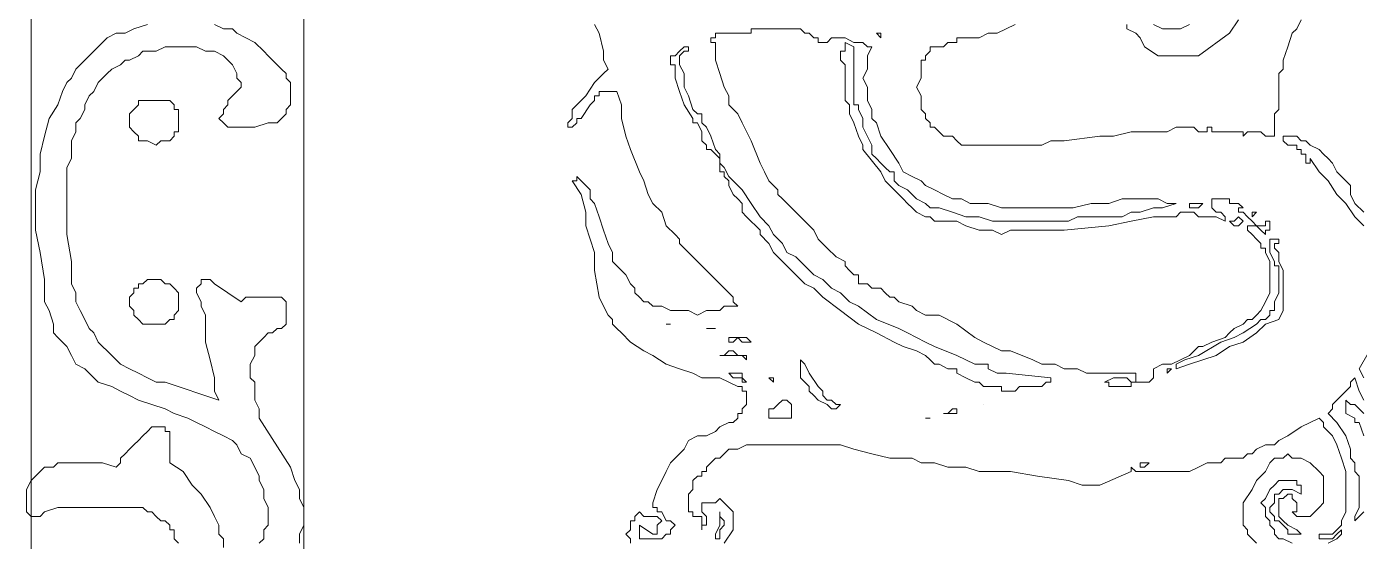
# Model space of a CAD drawing. Extents: x -66030 to 95157, y -13132 to 45879.
# Drawn here: x -20944 to -19780, y 13747 to 14196 of the extents above; entities that cross this region are included whole.
import ezdxf

# ---------------------------------------------------------------- set-up
doc = ezdxf.new("R2010")
doc.units = 0
doc.header["$LTSCALE"] = 100
doc.header["$MEASUREMENT"] = 0
doc.layers.get('0').update_dxf_attribs({"linetype": 'CONTINUOUS'})

msp = doc.modelspace()

# ---------------------------------------------------------------- linework, layer by layer
at = {"lineweight": 0}
for points in [[(-20940.3, 16299.6), (-19202.2, 16299.6), (-19202.2, 13143.6), (-20940.3, 13143.6), (-20940.3, 16299.6)], [(-20702.1, 15948), (-19440.5, 15948), (-19440.5, 13381.8), (-20702.1, 13381.8), (-20702.1, 15948)], [(-20252.9, 14182.5), (-20249, 14182.5), (-20249, 14182.5), (-20245.1, 14182.5), (-20241.2, 14186.5), (-20237.3, 14186.5), (-20237.3, 14186.5), (-20229.5, 14186.5), (-20221.7, 14182.5), (-20217.7, 14182.5), (-20213.8, 14182.5), (-20209.9, 14178.6), (-20206, 14178.6), (-20209.9, 14170.8), (-20209.9, 14163), (-20209.9, 14159.1), (-20213.8, 14151.3), (-20209.9, 14143.5), (-20209.9, 14139.6), (-20209.9, 14131.8), (-20206, 14124), (-20206, 14116.1), (-20202.1, 14112.2), (-20198.2, 14100.5), (-20190.4, 14088.8), (-20182.6, 14077.1), (-20178.7, 14069.3), (-20170.9, 14065.4), (-20163.1, 14061.5), (-20159.2, 14057.6), (-20151.3, 14053.6), (-20143.5, 14049.7), (-20135.7, 14045.8), (-20127.9, 14045.8), (-20120.1, 14041.9), (-20112.3, 14041.9), (-20104.5, 14041.9), (-20092.8, 14038), (-20077.1, 14038), (-20061.5, 14038), (-20053.7, 14038), (-20045.9, 14038), (-20030.3, 14038), (-20014.6, 14041.9), (-19999, 14041.9), (-19987.3, 14045.8), (-19971.7, 14045.8), (-19963.9, 14045.8), (-19956, 14045.8), (-19948.2, 14041.9), (-19940.4, 14041.9), (-19952.1, 14038), (-19960, 14038), (-19971.7, 14034.1), (-19979.5, 14034.1), (-19987.3, 14030.2), (-19995.1, 14030.2), (-20010.7, 14030.2), (-20018.5, 14030.2), (-20026.4, 14030.2), (-20034.2, 14026.3), (-20042, 14026.3), (-20049.8, 14026.3), (-20057.6, 14026.3), (-20065.4, 14026.3), (-20069.3, 14026.3), (-20084.9, 14026.3), (-20100.6, 14026.3), (-20112.3, 14030.2), (-20124, 14030.2), (-20135.7, 14034.1), (-20147.4, 14038), (-20155.2, 14038), (-20159.2, 14041.9), (-20167, 14045.8), (-20170.9, 14049.7), (-20174.8, 14053.6), (-20182.6, 14057.6), (-20186.5, 14061.5), (-20186.5, 14069.3), (-20190.4, 14069.3), (-20194.3, 14073.2), (-20198.2, 14077.1), (-20202.1, 14081), (-20202.1, 14081), (-20206, 14084.9), (-20206, 14092.7), (-20213.8, 14108.3), (-20213.8, 14116.1), (-20217.7, 14124), (-20217.7, 14124), (-20217.7, 14127.9), (-20221.7, 14127.9), (-20221.7, 14131.8), (-20221.7, 14135.7), (-20221.7, 14166.9), (-20221.7, 14166.9), (-20221.7, 14166.9), (-20221.7, 14170.8), (-20221.7, 14174.7), (-20221.7, 14178.6), (-20229.5, 14182.5), (-20229.5, 14182.5), (-20229.5, 14178.6), (-20229.5, 14174.7), (-20233.4, 14174.7), (-20233.4, 14166.9), (-20229.5, 14163), (-20229.5, 14151.3), (-20229.5, 14143.5), (-20229.5, 14139.6), (-20229.5, 14131.8), (-20225.6, 14127.9), (-20225.6, 14120), (-20221.7, 14112.2), (-20217.7, 14100.5), (-20213.8, 14092.7), (-20213.8, 14088.8), (-20198.2, 14069.3), (-20194.3, 14061.5), (-20186.5, 14053.6), (-20182.6, 14049.7), (-20178.7, 14045.8), (-20174.8, 14041.9), (-20170.9, 14038), (-20167, 14034.1), (-20159.2, 14030.2), (-20155.2, 14030.2), (-20151.3, 14026.3), (-20143.5, 14026.3), (-20139.6, 14026.3), (-20131.8, 14026.3), (-20124, 14022.4), (-20112.3, 14018.5), (-20108.4, 14018.5), (-20100.6, 14018.5), (-20092.8, 14014.6), (-20084.9, 14018.5), (-20069.3, 14018.5), (-20061.5, 14018.5), (-20053.7, 14018.5), (-20045.9, 14018.5), (-20038.1, 14018.5), (-19999, 14022.4), (-19979.5, 14026.3), (-19960, 14030.2), (-19956, 14030.2), (-19952.1, 14030.2), (-19944.3, 14030.2), (-19940.4, 14030.2), (-19936.5, 14034.1), (-19932.6, 14034.1), (-19928.7, 14034.1), (-19924.8, 14034.1), (-19920.9, 14030.2), (-19917, 14030.2), (-19913.1, 14030.2), (-19905.3, 14030.2), (-19897.5, 14026.3), (-19897.5, 14030.2), (-19897.5, 14030.2), (-19901.4, 14034.1), (-19901.4, 14034.1), (-19901.4, 14034.1), (-19905.3, 14034.1), (-19909.2, 14038), (-19909.2, 14038), (-19909.2, 14038), (-19909.2, 14038), (-19909.2, 14041.9), (-19909.2, 14041.9), (-19909.2, 14045.8), (-19901.4, 14045.8), (-19897.5, 14045.8), (-19893.6, 14045.8), (-19893.6, 14041.9), (-19889.6, 14041.9), (-19885.7, 14041.9), (-19881.8, 14038), (-19885.7, 14038), (-19885.7, 14038), (-19885.7, 14034.1), (-19885.7, 14034.1), (-19881.8, 14034.1), (-19877.9, 14030.2), (-19874, 14026.3), (-19870.1, 14022.4), (-19866.2, 14022.4), (-19866.2, 14022.4), (-19862.3, 14022.4), (-19862.3, 14022.4), (-19862.3, 14022.4), (-19862.3, 14026.3), (-19862.3, 14026.3), (-19862.3, 14026.3), (-19862.3, 14026.3), (-19858.4, 14026.3), (-19858.4, 14026.3), (-19858.4, 14022.4), (-19858.4, 14018.5), (-19862.3, 14018.5), (-19862.3, 14014.6), (-19862.3, 14014.6), (-19862.3, 14014.6), (-19866.2, 14018.5), (-19870.1, 14022.4), (-19870.1, 14022.4), (-19874, 14022.4), (-19874, 14022.4), (-19877.9, 14022.4), (-19877.9, 14022.4), (-19877.9, 14018.5), (-19877.9, 14018.5), (-19874, 14014.6), (-19874, 14014.6), (-19870.1, 14010.7), (-19866.2, 14006.8), (-19866.2, 14002.9), (-19862.3, 14002.9), (-19862.3, 13999), (-19858.4, 13991.2), (-19858.4, 13983.3), (-19858.4, 13975.5), (-19858.4, 13971.6), (-19858.4, 13963.8), (-19862.3, 13956), (-19866.2, 13948.2), (-19870.1, 13944.3), (-19874, 13940.4), (-19877.9, 13940.4), (-19881.8, 13936.5), (-19889.6, 13932.6), (-19893.6, 13928.7), (-19897.5, 13924.8), (-19909.2, 13920.8), (-19917, 13916.9), (-19920.9, 13916.9), (-19928.7, 13909.1), (-19944.3, 13901.3), (-19952.1, 13901.3), (-19960, 13897.4), (-19960, 13889.6), (-19960, 13889.6), (-19960, 13889.6), (-19963.9, 13885.7), (-19967.8, 13885.7), (-19971.7, 13885.7), (-19975.6, 13885.7), (-19979.5, 13885.7), (-19979.5, 13881.8), (-19983.4, 13881.8), (-19983.4, 13881.8), (-19987.3, 13881.8), (-19987.3, 13881.8), (-19995.1, 13881.8), (-19995.1, 13881.8), (-19999, 13881.8), (-19999, 13885.7), (-20002.9, 13885.7), (-19995.1, 13889.6), (-19987.3, 13889.6), (-19987.3, 13889.6), (-19983.4, 13889.6), (-19979.5, 13885.7), (-19979.5, 13885.7), (-19979.5, 13885.7), (-19975.6, 13885.7), (-19975.6, 13885.7), (-19975.6, 13889.6), (-19975.6, 13889.6), (-19975.6, 13893.5), (-19979.5, 13893.5), (-19983.4, 13893.5), (-19987.3, 13893.5), (-19991.2, 13893.5), (-19999, 13893.5), (-20002.9, 13893.5), (-20006.8, 13893.5), (-20018.5, 13893.5), (-20026.4, 13897.4), (-20038.1, 13897.4), (-20045.9, 13901.3), (-20057.6, 13901.3), (-20065.4, 13905.2), (-20084.9, 13913), (-20092.8, 13913), (-20100.6, 13916.9), (-20108.4, 13920.8), (-20116.2, 13924.8), (-20131.8, 13936.5), (-20147.4, 13944.3), (-20151.3, 13944.3), (-20155.2, 13944.3), (-20159.2, 13944.3), (-20167, 13948.2), (-20170.9, 13952.1), (-20182.6, 13956), (-20186.5, 13959.9), (-20190.4, 13959.9), (-20194.3, 13963.8), (-20194.3, 13963.8), (-20198.2, 13967.7), (-20198.2, 13967.7), (-20202.1, 13967.7), (-20206, 13967.7), (-20209.9, 13971.6), (-20213.8, 13971.6), (-20217.7, 13971.6), (-20217.7, 13975.5), (-20217.7, 13975.5), (-20217.7, 13979.4), (-20221.7, 13979.4), (-20221.7, 13979.4), (-20225.6, 13983.3), (-20225.6, 13983.3), (-20229.5, 13987.2), (-20229.5, 13987.2), (-20229.5, 13991.2), (-20237.3, 13995.1), (-20245.1, 14002.9), (-20252.9, 14010.7), (-20256.8, 14018.5), (-20268.5, 14030.2), (-20276.3, 14038), (-20284.1, 14045.8), (-20284.1, 14045.8), (-20288.1, 14049.7), (-20288.1, 14053.6), (-20288.1, 14053.6), (-20292, 14057.6), (-20292, 14057.6), (-20295.9, 14061.5), (-20299.8, 14069.3), (-20303.7, 14077.1), (-20311.5, 14096.6), (-20319.3, 14112.2), (-20323.2, 14120), (-20331, 14127.9), (-20331, 14135.7), (-20334.9, 14143.5), (-20338.8, 14155.2), (-20342.7, 14166.9), (-20342.7, 14174.7), (-20342.7, 14178.6), (-20342.7, 14182.5), (-20346.6, 14182.5), (-20346.6, 14182.5), (-20346.6, 14186.5), (-20346.6, 14186.5), (-20342.7, 14186.5), (-20342.7, 14190.4), (-20334.9, 14190.4), (-20331, 14190.4), (-20327.1, 14190.4), (-20319.3, 14190.4), (-20315.4, 14190.4), (-20311.5, 14190.4), (-20311.5, 14194.3), (-20307.6, 14194.3), (-20303.7, 14194.3), (-20299.8, 14194.3), (-20292, 14194.3), (-20284.1, 14194.3), (-20276.3, 14194.3), (-20268.5, 14194.3), (-20264.6, 14190.4), (-20260.7, 14190.4), (-20256.8, 14186.5), (-20252.9, 14186.5), (-20252.9, 14182.5)], [(-20198.2, 14190.4), (-20198.2, 14186.5), (-20202.1, 14190.4), (-20198.2, 14190.4), (-20198.2, 14190.4), (-20198.2, 14190.4)], [(-20374, 14166.9), (-20374, 14163), (-20370.1, 14155.2), (-20370.1, 14151.3), (-20370.1, 14143.5), (-20366.2, 14135.7), (-20362.3, 14124), (-20358.4, 14120), (-20354.5, 14120), (-20354.5, 14112.2), (-20350.5, 14108.3), (-20346.6, 14100.5), (-20342.7, 14088.8), (-20338.8, 14084.9), (-20338.8, 14077.1), (-20334.9, 14073.2), (-20331, 14065.4), (-20327.1, 14061.5), (-20319.3, 14053.6), (-20311.5, 14041.9), (-20303.7, 14030.2), (-20295.9, 14022.4), (-20292, 14014.6), (-20284.1, 14006.8), (-20280.2, 13999), (-20272.4, 13995.1), (-20264.6, 13987.2), (-20256.8, 13979.4), (-20249, 13975.5), (-20241.2, 13967.7), (-20233.4, 13963.8), (-20225.6, 13956), (-20217.7, 13952.1), (-20202.1, 13940.4), (-20182.6, 13932.6), (-20174.8, 13928.7), (-20167, 13924.8), (-20159.2, 13920.8), (-20151.3, 13916.9), (-20131.8, 13909.1), (-20124, 13905.2), (-20116.2, 13901.3), (-20112.3, 13901.3), (-20108.4, 13901.3), (-20104.5, 13901.3), (-20104.5, 13897.4), (-20096.7, 13893.5), (-20092.8, 13893.5), (-20088.8, 13893.5), (-20049.8, 13889.6), (-20049.8, 13885.7), (-20053.7, 13885.7), (-20057.6, 13881.8), (-20061.5, 13881.8), (-20065.4, 13881.8), (-20073.2, 13881.8), (-20077.1, 13881.8), (-20081, 13877.9), (-20084.9, 13877.9), (-20088.8, 13877.9), (-20088.8, 13877.9), (-20088.8, 13877.9), (-20088.8, 13877.9), (-20088.8, 13877.9), (-20092.8, 13877.9), (-20092.8, 13881.8), (-20096.7, 13881.8), (-20100.6, 13881.8), (-20108.4, 13881.8), (-20112.3, 13885.7), (-20116.2, 13885.7), (-20124, 13889.6), (-20131.8, 13893.5), (-20131.8, 13897.4), (-20135.7, 13897.4), (-20139.6, 13897.4), (-20147.4, 13901.3), (-20151.3, 13901.3), (-20155.2, 13905.2), (-20159.2, 13909.1), (-20167, 13913), (-20178.7, 13916.9), (-20186.5, 13920.8), (-20202.1, 13928.7), (-20217.7, 13936.5), (-20233.4, 13948.2), (-20249, 13959.9), (-20256.8, 13967.7), (-20264.6, 13971.6), (-20272.4, 13979.4), (-20280.2, 13987.2), (-20284.1, 13991.2), (-20292, 13999), (-20295.9, 14006.8), (-20303.7, 14014.6), (-20303.7, 14018.5), (-20315.4, 14030.2), (-20319.3, 14034.1), (-20319.3, 14041.9), (-20323.2, 14045.8), (-20327.1, 14049.7), (-20331, 14057.6), (-20331, 14061.5), (-20334.9, 14065.4), (-20334.9, 14065.4), (-20334.9, 14069.3), (-20338.8, 14069.3), (-20338.8, 14073.2), (-20338.8, 14077.1), (-20338.8, 14081), (-20342.7, 14084.9), (-20342.7, 14084.9), (-20342.7, 14084.9), (-20346.6, 14088.8), (-20350.5, 14088.8), (-20350.5, 14088.8), (-20350.5, 14092.7), (-20354.5, 14096.6), (-20354.5, 14100.5), (-20354.5, 14104.4), (-20358.4, 14112.2), (-20362.3, 14112.2), (-20362.3, 14116.1), (-20370.1, 14127.9), (-20374, 14139.6), (-20377.9, 14151.3), (-20377.9, 14155.2), (-20377.9, 14163), (-20381.8, 14163), (-20381.8, 14166.9), (-20381.8, 14166.9), (-20381.8, 14166.9), (-20381.8, 14170.8), (-20377.9, 14170.8), (-20374, 14174.7), (-20370.1, 14178.6), (-20366.2, 14178.6), (-20366.2, 14178.6), (-20366.2, 14178.6), (-20366.2, 14174.7), (-20370.1, 14174.7), (-20370.1, 14174.7), (-20374, 14170.8), (-20374, 14170.8), (-20374, 14166.9)], [(-20811.5, 14112.2), (-20811.5, 14108.3), (-20811.5, 14104.4), (-20815.4, 14104.4), (-20815.4, 14100.5), (-20819.3, 14096.6), (-20823.2, 14096.6), (-20827.1, 14096.6), (-20831, 14092.7), (-20838.8, 14096.6), (-20842.7, 14096.6), (-20846.6, 14096.6), (-20846.6, 14100.5), (-20850.5, 14104.4), (-20850.5, 14104.4), (-20854.4, 14108.3), (-20854.4, 14112.2), (-20854.4, 14120), (-20850.5, 14124), (-20850.5, 14124), (-20846.6, 14127.9), (-20846.6, 14131.8), (-20842.7, 14131.8), (-20838.8, 14131.8), (-20831, 14131.8), (-20827.1, 14131.8), (-20823.2, 14131.8), (-20819.3, 14131.8), (-20815.4, 14127.9), (-20815.4, 14124), (-20811.5, 14124), (-20811.5, 14120), (-20811.5, 14112.2)], [(-19917, 14041.9), (-19920.9, 14038), (-19924.8, 14038), (-19928.7, 14038), (-19928.7, 14038), (-19928.7, 14038), (-19928.7, 14038), (-19928.7, 14041.9), (-19917, 14041.9)], [(-19885.7, 14022.4), (-19885.7, 14022.4), (-19885.7, 14022.4), (-19889.6, 14022.4), (-19889.6, 14022.4), (-19893.6, 14026.3), (-19893.6, 14026.3), (-19893.6, 14026.3), (-19889.6, 14026.3), (-19889.6, 14026.3), (-19885.7, 14030.2), (-19885.7, 14030.2), (-19881.8, 14026.3), (-19881.8, 14026.3), (-19885.7, 14022.4), (-19885.7, 14022.4), (-19885.7, 14022.4)], [(-19870.1, 14034.1), (-19874, 14030.2), (-19874, 14034.1), (-19874, 14034.1), (-19870.1, 14034.1), (-19870.1, 14034.1)], [(-19850.6, 14010.7), (-19850.6, 14006.8), (-19854.5, 14006.8), (-19854.5, 14006.8), (-19854.5, 14006.8), (-19854.5, 14002.9), (-19850.6, 13999), (-19850.6, 13999), (-19850.6, 13995.1), (-19850.6, 13991.2), (-19850.6, 13991.2), (-19850.6, 13991.2), (-19846.7, 13983.3), (-19846.7, 13979.4), (-19846.7, 13971.6), (-19846.7, 13963.8), (-19846.7, 13959.9), (-19846.7, 13952.1), (-19846.7, 13948.2), (-19850.6, 13940.4), (-19862.3, 13936.5), (-19870.1, 13928.7), (-19881.8, 13920.8), (-19893.6, 13916.9), (-19905.3, 13909.1), (-19917, 13905.2), (-19928.7, 13901.3), (-19940.4, 13897.4), (-19940.4, 13901.3), (-19932.6, 13905.2), (-19920.9, 13909.1), (-19901.4, 13920.8), (-19889.6, 13924.8), (-19881.8, 13928.7), (-19870.1, 13936.5), (-19866.2, 13940.4), (-19862.3, 13940.4), (-19858.4, 13944.3), (-19858.4, 13948.2), (-19854.5, 13948.2), (-19854.5, 13952.1), (-19854.5, 13956), (-19850.6, 13963.8), (-19850.6, 13967.7), (-19850.6, 13971.6), (-19850.6, 13987.2), (-19854.5, 13987.2), (-19854.5, 13991.2), (-19858.4, 13999), (-19858.4, 14002.9), (-19858.4, 14006.8), (-19858.4, 14006.8), (-19858.4, 14010.7), (-19858.4, 14010.7), (-19854.5, 14010.7), (-19854.5, 14010.7), (-19850.6, 14010.7)], [(-20811.5, 13956), (-20811.5, 13952.1), (-20811.5, 13948.2), (-20815.4, 13944.3), (-20815.4, 13940.4), (-20819.3, 13940.4), (-20823.2, 13936.5), (-20827.1, 13936.5), (-20831, 13936.5), (-20838.8, 13936.5), (-20842.7, 13936.5), (-20846.6, 13940.4), (-20846.6, 13940.4), (-20850.5, 13944.3), (-20850.5, 13948.2), (-20854.4, 13952.1), (-20854.4, 13956), (-20854.4, 13959.9), (-20850.5, 13963.8), (-20850.5, 13967.7), (-20846.6, 13967.7), (-20846.6, 13971.6), (-20842.7, 13971.6), (-20838.8, 13975.5), (-20831, 13975.5), (-20827.1, 13975.5), (-20823.2, 13971.6), (-20819.3, 13971.6), (-20815.4, 13967.7), (-20815.4, 13967.7), (-20811.5, 13963.8), (-20811.5, 13959.9), (-20811.5, 13956)], [(-20385.7, 13936.5), (-20381.8, 13936.5), (-20385.7, 13936.5)], [(-20342.7, 13932.6), (-20342.7, 13932.6), (-20342.7, 13932.6), (-20346.6, 13932.6), (-20346.6, 13932.6), (-20350.5, 13932.6), (-20350.5, 13932.6), (-20350.5, 13932.6), (-20346.6, 13932.6), (-20346.6, 13932.6), (-20342.7, 13932.6)], [(-20311.5, 13920.8), (-20311.5, 13920.8), (-20315.4, 13920.8), (-20319.3, 13920.8), (-20319.3, 13920.8), (-20323.2, 13924.8), (-20323.2, 13924.8), (-20327.1, 13920.8), (-20331, 13920.8), (-20331, 13920.8), (-20331, 13920.8), (-20331, 13924.8), (-20331, 13924.8), (-20327.1, 13924.8), (-20323.2, 13924.8), (-20319.3, 13924.8), (-20319.3, 13924.8), (-20315.4, 13924.8), (-20311.5, 13920.8), (-20311.5, 13920.8)], [(-20315.4, 13905.2), (-20319.3, 13909.1), (-20323.2, 13909.1), (-20331, 13909.1), (-20338.8, 13909.1), (-20334.9, 13909.1), (-20331, 13913), (-20331, 13913), (-20327.1, 13913), (-20323.2, 13909.1), (-20315.4, 13909.1), (-20315.4, 13905.2)], [(-20233.4, 13866.2), (-20237.3, 13862.3), (-20237.3, 13862.3), (-20241.2, 13862.3), (-20245.1, 13866.2), (-20252.9, 13870.1), (-20256.8, 13874), (-20260.7, 13877.9), (-20260.7, 13881.8), (-20260.7, 13881.8), (-20264.6, 13885.7), (-20264.6, 13885.7), (-20268.5, 13889.6), (-20268.5, 13889.6), (-20268.5, 13893.5), (-20268.5, 13893.5), (-20268.5, 13897.4), (-20268.5, 13901.3), (-20268.5, 13905.2), (-20268.5, 13905.2), (-20264.6, 13901.3), (-20260.7, 13893.5), (-20252.9, 13881.8), (-20249, 13877.9), (-20249, 13874), (-20245.1, 13870.1), (-20241.2, 13870.1), (-20237.3, 13866.2), (-20237.3, 13866.2), (-20233.4, 13866.2)], [(-20315.4, 13885.7), (-20319.3, 13885.7), (-20319.3, 13889.6), (-20323.2, 13889.6), (-20327.1, 13889.6), (-20327.1, 13889.6), (-20331, 13893.5), (-20331, 13893.5), (-20327.1, 13893.5), (-20327.1, 13893.5), (-20323.2, 13893.5), (-20323.2, 13893.5), (-20319.3, 13893.5), (-20319.3, 13889.6), (-20319.3, 13889.6), (-20315.4, 13885.7)], [(-20292, 13885.7), (-20292, 13885.7), (-20292, 13885.7), (-20295.9, 13889.6), (-20295.9, 13889.6), (-20292, 13889.6), (-20292, 13889.6), (-20292, 13889.6), (-20292, 13889.6), (-20292, 13889.6), (-20292, 13889.6), (-20292, 13885.7)], [(-19944.3, 13897.4), (-19944.3, 13897.4), (-19948.2, 13893.5), (-19948.2, 13893.5), (-19948.2, 13893.5), (-19948.2, 13897.4), (-19948.2, 13897.4), (-19944.3, 13897.4)], [(-20276.3, 13862.3), (-20276.3, 13858.3), (-20276.3, 13858.3), (-20276.3, 13854.4), (-20276.3, 13854.4), (-20276.3, 13854.4), (-20276.3, 13854.4), (-20284.1, 13854.4), (-20288.1, 13854.4), (-20292, 13854.4), (-20292, 13854.4), (-20295.9, 13854.4), (-20295.9, 13858.3), (-20295.9, 13858.3), (-20295.9, 13862.3), (-20292, 13862.3), (-20292, 13862.3), (-20288.1, 13866.2), (-20284.1, 13870.1), (-20280.2, 13870.1), (-20276.3, 13866.2), (-20276.3, 13866.2), (-20276.3, 13866.2), (-20276.3, 13862.3), (-20276.3, 13862.3)], [(-20108.4, 13866.2), (-20108.4, 13866.2), (-20108.4, 13866.2), (-20108.4, 13866.2)], [(-20155.2, 13854.4), (-20155.2, 13854.4), (-20155.2, 13854.4), (-20159.2, 13854.4), (-20159.2, 13854.4), (-20159.2, 13854.4), (-20159.2, 13854.4), (-20159.2, 13854.4), (-20159.2, 13854.4), (-20155.2, 13854.4)], [(-20131.8, 13862.3), (-20131.8, 13858.3), (-20131.8, 13858.3), (-20135.7, 13858.3), (-20139.6, 13858.3), (-20143.5, 13858.3), (-20139.6, 13858.3), (-20139.6, 13858.3), (-20135.7, 13862.3), (-20131.8, 13862.3), (-20131.8, 13862.3), (-20131.8, 13862.3)], [(-19967.8, 13811.5), (-19967.8, 13811.5), (-19967.8, 13811.5), (-19971.7, 13811.5), (-19971.7, 13811.5), (-19971.7, 13811.5), (-19971.7, 13811.5), (-19971.7, 13811.5), (-19971.7, 13815.4), (-19967.8, 13815.4), (-19967.8, 13815.4), (-19967.8, 13815.4), (-19967.8, 13815.4), (-19963.9, 13815.4), (-19963.9, 13815.4), (-19963.9, 13815.4), (-19967.8, 13811.5)], [(-20338.8, 13756.8), (-20338.8, 13756.8), (-20338.8, 13752.9), (-20338.8, 13752.9), (-20338.8, 13749), (-20342.7, 13749), (-20342.7, 13749), (-20342.7, 13749), (-20342.7, 13752.9), (-20338.8, 13760.7), (-20338.8, 13760.7), (-20338.8, 13764.6), (-20338.8, 13768.5), (-20338.8, 13772.4), (-20338.8, 13768.5), (-20338.8, 13768.5), (-20334.9, 13764.6), (-20334.9, 13760.7), (-20338.8, 13756.8)]]:
    msp.add_lwpolyline(points, close=True, dxfattribs=at)
for points in [[(-19831.1, 14202.1), (-19835, 14194.3), (-19838.9, 14190.4), (-19842.8, 14178.6), (-19846.7, 14166.9), (-19846.7, 14159.1), (-19850.6, 14155.2), (-19850.6, 14147.4), (-19850.6, 14143.5), (-19850.6, 14131.8), (-19850.6, 14127.9), (-19850.6, 14124), (-19854.5, 14120), (-19854.5, 14116.1), (-19854.5, 14112.2), (-19854.5, 14112.2), (-19854.5, 14108.3), (-19854.5, 14104.4), (-19854.5, 14100.5), (-19854.5, 14100.5), (-19854.5, 14100.5), (-19858.4, 14100.5), (-19862.3, 14100.5), (-19866.2, 14104.4), (-19870.1, 14104.4), (-19874, 14104.4), (-19874, 14104.4), (-19877.9, 14104.4), (-19877.9, 14104.4), (-19881.8, 14100.5), (-19881.8, 14104.4), (-19885.7, 14104.4), (-19889.6, 14104.4), (-19893.6, 14104.4), (-19893.6, 14104.4), (-19897.5, 14104.4), (-19905.3, 14104.4), (-19905.3, 14104.4), (-19909.2, 14104.4), (-19909.2, 14108.3), (-19913.1, 14108.3), (-19913.1, 14104.4), (-19917, 14104.4), (-19920.9, 14104.4), (-19920.9, 14104.4), (-19924.8, 14108.3), (-19928.7, 14108.3), (-19932.6, 14108.3), (-19936.5, 14108.3), (-19940.4, 14108.3), (-19948.2, 14104.4), (-19956, 14104.4), (-19963.9, 14104.4), (-19967.8, 14104.4), (-19979.5, 14104.4), (-19995.1, 14100.5), (-19999, 14100.5), (-20006.8, 14100.5), (-20038.1, 14096.6), (-20042, 14096.6), (-20049.8, 14096.6), (-20057.6, 14092.7), (-20069.3, 14092.7), (-20073.2, 14092.7), (-20077.1, 14092.7), (-20084.9, 14092.7), (-20092.8, 14092.7), (-20104.5, 14092.7), (-20108.4, 14092.7), (-20112.3, 14092.7), (-20116.2, 14092.7), (-20124, 14092.7), (-20127.9, 14092.7), (-20131.8, 14096.6), (-20135.7, 14100.5), (-20143.5, 14100.5), (-20151.3, 14108.3), (-20155.2, 14108.3), (-20155.2, 14112.2), (-20159.2, 14116.1), (-20159.2, 14120), (-20163.1, 14124), (-20163.1, 14127.9), (-20163.1, 14131.8), (-20163.1, 14135.7), (-20167, 14143.5), (-20163.1, 14151.3), (-20163.1, 14159.1), (-20163.1, 14166.9), (-20159.2, 14166.9), (-20159.2, 14166.9), (-20159.2, 14170.8), (-20155.2, 14174.7), (-20155.2, 14178.6), (-20151.3, 14178.6), (-20151.3, 14178.6), (-20143.5, 14178.6), (-20139.6, 14182.5), (-20135.7, 14182.5), (-20131.8, 14182.5), (-20131.8, 14186.5), (-20131.8, 14186.5), (-20124, 14186.5), (-20112.3, 14186.5), (-20104.5, 14190.4), (-20096.7, 14190.4), (-20081, 14198.2)], [(-19983.4, 14198.2), (-19983.4, 14194.3), (-19975.6, 14190.4), (-19971.7, 14186.5), (-19967.8, 14178.6), (-19956, 14170.8), (-19952.1, 14170.8), (-19948.2, 14170.8), (-19944.3, 14170.8), (-19936.5, 14170.8), (-19928.7, 14170.8), (-19920.9, 14170.8), (-19893.6, 14190.4), (-19885.7, 14202.1)], [(-20741.1, 13745.1), (-20737.2, 13749), (-20737.2, 13756.8), (-20733.3, 13760.7), (-20733.3, 13768.5), (-20733.3, 13776.3), (-20737.2, 13784.1), (-20737.2, 13791.9), (-20741.1, 13799.8), (-20741.1, 13803.7), (-20745.1, 13811.5), (-20749, 13819.3), (-20756.8, 13823.2), (-20760.7, 13831), (-20764.6, 13834.9), (-20772.4, 13838.8), (-20780.2, 13842.7), (-20788, 13846.6), (-20795.8, 13850.5), (-20803.6, 13854.4), (-20815.4, 13858.3), (-20823.2, 13862.3), (-20834.9, 13866.2), (-20846.6, 13870.1), (-20854.4, 13874), (-20862.2, 13877.9), (-20870, 13881.8), (-20881.8, 13885.7), (-20885.7, 13889.6), (-20893.5, 13897.4), (-20901.3, 13901.3), (-20905.2, 13909.1), (-20909.1, 13916.9), (-20916.9, 13924.8), (-20920.8, 13928.7), (-20920.8, 13936.5), (-20924.7, 13948.2), (-20928.6, 13956), (-20928.6, 13975.5), (-20932.5, 13999), (-20936.4, 14018.5), (-20936.4, 14034.1), (-20936.4, 14053.6), (-20932.5, 14069.3), (-20932.5, 14084.9), (-20928.6, 14100.5), (-20924.7, 14116.1), (-20916.9, 14127.9), (-20913, 14139.6), (-20909.1, 14147.4), (-20905.2, 14151.3), (-20901.3, 14159.1), (-20897.4, 14163), (-20893.5, 14166.9), (-20889.6, 14170.8), (-20881.8, 14178.6), (-20877.9, 14182.5), (-20873.9, 14186.5), (-20866.1, 14190.4), (-20858.3, 14190.4), (-20850.5, 14194.3), (-20838.8, 14198.2)], [(-20780.2, 14198.2), (-20772.4, 14194.3), (-20764.6, 14194.3), (-20760.7, 14190.4), (-20752.9, 14186.5), (-20745.1, 14182.5), (-20737.2, 14174.7), (-20733.3, 14170.8), (-20729.4, 14166.9), (-20725.5, 14163), (-20721.6, 14159.1), (-20717.7, 14155.2), (-20717.7, 14151.3), (-20713.8, 14147.4), (-20713.8, 14143.5), (-20713.8, 14139.6), (-20713.8, 14135.7), (-20713.8, 14131.8), (-20713.8, 14127.9), (-20717.7, 14124), (-20717.7, 14120), (-20721.6, 14116.1), (-20725.5, 14112.2), (-20733.3, 14112.2), (-20745.1, 14108.3), (-20749, 14108.3), (-20756.8, 14108.3), (-20760.7, 14108.3), (-20768.5, 14108.3), (-20768.5, 14108.3), (-20772.4, 14112.2), (-20772.4, 14112.2), (-20772.4, 14112.2), (-20776.3, 14116.1), (-20772.4, 14120), (-20772.4, 14124), (-20768.5, 14127.9), (-20768.5, 14131.8), (-20760.7, 14139.6), (-20756.8, 14143.5), (-20756.8, 14147.4), (-20760.7, 14151.3), (-20760.7, 14155.2), (-20764.6, 14163), (-20764.6, 14163), (-20768.5, 14166.9), (-20768.5, 14166.9), (-20772.4, 14170.8), (-20780.2, 14174.7), (-20788, 14174.7), (-20795.8, 14178.6), (-20803.6, 14178.6), (-20811.5, 14178.6), (-20823.2, 14178.6), (-20831, 14174.7), (-20834.9, 14174.7), (-20842.7, 14174.7), (-20846.6, 14170.8), (-20854.4, 14166.9), (-20858.3, 14166.9), (-20862.2, 14163), (-20870, 14159.1), (-20873.9, 14155.2), (-20877.9, 14151.3), (-20881.8, 14147.4), (-20885.7, 14139.6), (-20889.6, 14135.7), (-20893.5, 14127.9), (-20893.5, 14124), (-20897.4, 14116.1), (-20901.3, 14112.2), (-20901.3, 14104.4), (-20905.2, 14096.6), (-20905.2, 14088.8), (-20905.2, 14081), (-20909.1, 14073.2), (-20909.1, 14053.6), (-20909.1, 14034.1), (-20909.1, 14014.6), (-20905.2, 13991.2), (-20905.2, 13971.6), (-20901.3, 13963.8), (-20901.3, 13956), (-20897.4, 13948.2), (-20893.5, 13940.4), (-20889.6, 13932.6), (-20885.7, 13928.7), (-20881.8, 13920.8), (-20877.9, 13916.9), (-20873.9, 13913), (-20866.1, 13905.2), (-20862.2, 13901.3), (-20854.4, 13897.4), (-20846.6, 13893.5), (-20838.8, 13889.6), (-20831, 13885.7), (-20823.2, 13885.7), (-20776.3, 13870.1), (-20780.2, 13877.9), (-20780.2, 13889.6), (-20784.1, 13905.2), (-20788, 13920.8), (-20788, 13932.6), (-20788, 13944.3), (-20791.9, 13952.1), (-20791.9, 13956), (-20795.8, 13963.8), (-20795.8, 13967.7), (-20791.9, 13971.6), (-20791.9, 13971.6), (-20791.9, 13975.5), (-20791.9, 13975.5), (-20791.9, 13975.5), (-20788, 13975.5), (-20788, 13975.5), (-20784.1, 13975.5), (-20780.2, 13971.6), (-20756.8, 13956), (-20752.9, 13959.9), (-20749, 13959.9), (-20745.1, 13959.9), (-20741.1, 13959.9), (-20737.2, 13959.9), (-20733.3, 13959.9), (-20725.5, 13959.9), (-20721.6, 13959.9), (-20717.7, 13956), (-20717.7, 13952.1), (-20717.7, 13948.2), (-20717.7, 13944.3), (-20717.7, 13944.3), (-20717.7, 13940.4), (-20717.7, 13936.5), (-20721.6, 13932.6), (-20725.5, 13932.6), (-20729.4, 13928.7), (-20733.3, 13928.7), (-20737.2, 13924.8), (-20741.1, 13920.8), (-20745.1, 13916.9), (-20745.1, 13913), (-20745.1, 13909.1), (-20749, 13901.3), (-20749, 13897.4), (-20749, 13889.6), (-20745.1, 13885.7), (-20745.1, 13877.9), (-20745.1, 13870.1), (-20741.1, 13862.3), (-20741.1, 13854.4), (-20713.8, 13811.5), (-20709.9, 13799.8), (-20706, 13791.9), (-20706, 13784.1), (-20702.1, 13776.3), (-20702.1, 13768.5), (-20702.1, 13760.7), (-20706, 13752.9), (-20706, 13745.1)], [(-20416.9, 13745.1), (-20416.9, 13749), (-20420.9, 13752.9), (-20416.9, 13756.8), (-20416.9, 13756.8), (-20416.9, 13764.6), (-20413, 13764.6), (-20413, 13768.5), (-20409.1, 13772.4), (-20409.1, 13772.4), (-20405.2, 13768.5), (-20405.2, 13768.5), (-20401.3, 13768.5), (-20401.3, 13768.5), (-20397.4, 13768.5), (-20393.5, 13768.5), (-20393.5, 13768.5), (-20393.5, 13768.5), (-20389.6, 13764.6), (-20393.5, 13760.7), (-20393.5, 13756.8), (-20393.5, 13756.8), (-20393.5, 13752.9), (-20397.4, 13752.9), (-20397.4, 13752.9), (-20409.1, 13760.7), (-20409.1, 13756.8), (-20409.1, 13752.9), (-20409.1, 13752.9), (-20409.1, 13752.9), (-20409.1, 13749), (-20409.1, 13749), (-20405.2, 13749), (-20401.3, 13749), (-20397.4, 13749), (-20397.4, 13749), (-20389.6, 13749), (-20385.7, 13752.9), (-20381.8, 13752.9), (-20381.8, 13756.8), (-20377.9, 13760.7), (-20377.9, 13760.7), (-20377.9, 13760.7), (-20381.8, 13764.6), (-20385.7, 13764.6), (-20389.6, 13772.4), (-20393.5, 13772.4), (-20393.5, 13776.3), (-20397.4, 13776.3), (-20397.4, 13780.2), (-20393.5, 13791.9), (-20389.6, 13799.8), (-20385.7, 13807.6), (-20381.8, 13815.4), (-20377.9, 13819.3), (-20370.1, 13827.1), (-20366.2, 13834.9), (-20358.4, 13838.8), (-20350.5, 13838.8), (-20342.7, 13842.7), (-20338.8, 13846.6), (-20331, 13850.5), (-20327.1, 13850.5), (-20323.2, 13854.4), (-20323.2, 13858.3), (-20319.3, 13858.3), (-20319.3, 13862.3), (-20315.4, 13866.2), (-20315.4, 13870.1), (-20315.4, 13874), (-20315.4, 13877.9), (-20319.3, 13877.9), (-20319.3, 13881.8), (-20323.2, 13881.8), (-20331, 13885.7), (-20338.8, 13889.6), (-20342.7, 13889.6), (-20350.5, 13889.6), (-20354.5, 13889.6), (-20362.3, 13893.5), (-20374, 13897.4), (-20385.7, 13901.3), (-20397.4, 13909.1), (-20405.2, 13913), (-20416.9, 13920.8), (-20424.8, 13928.7), (-20428.7, 13932.6), (-20432.6, 13936.5), (-20432.6, 13940.4), (-20436.5, 13944.3), (-20440.4, 13952.1), (-20444.3, 13959.9), (-20448.2, 13983.3), (-20448.2, 13999), (-20452.1, 14010.7), (-20456, 14022.4), (-20456, 14034.1), (-20459.9, 14049.7), (-20467.7, 14061.5), (-20463.8, 14061.5), (-20463.8, 14061.5), (-20463.8, 14065.4), (-20463.8, 14065.4), (-20463.8, 14065.4), (-20459.9, 14061.5), (-20456, 14057.6), (-20452.1, 14053.6), (-20452.1, 14045.8), (-20448.2, 14041.9), (-20444.3, 14030.2), (-20440.4, 14018.5), (-20436.5, 14006.8), (-20432.6, 13999), (-20432.6, 13991.2), (-20428.7, 13987.2), (-20424.8, 13983.3), (-20420.9, 13979.4), (-20416.9, 13971.6), (-20413, 13967.7), (-20413, 13963.8), (-20409.1, 13959.9), (-20405.2, 13956), (-20401.3, 13956), (-20397.4, 13952.1), (-20389.6, 13952.1), (-20381.8, 13948.2), (-20374, 13948.2), (-20366.2, 13948.2), (-20358.4, 13944.3), (-20350.5, 13948.2), (-20342.7, 13948.2), (-20338.8, 13948.2), (-20334.9, 13952.1), (-20327.1, 13952.1), (-20327.1, 13952.1), (-20323.2, 13952.1), (-20323.2, 13952.1), (-20327.1, 13956), (-20327.1, 13959.9), (-20331, 13963.8), (-20334.9, 13967.7), (-20342.7, 13975.5), (-20350.5, 13983.3), (-20358.4, 13991.2), (-20362.3, 13995.1), (-20366.2, 13999), (-20370.1, 14002.9), (-20374, 14006.8), (-20374, 14010.7), (-20377.9, 14014.6), (-20385.7, 14022.4), (-20389.6, 14034.1), (-20397.4, 14041.9), (-20401.3, 14049.7), (-20405.2, 14061.5), (-20409.1, 14069.3), (-20416.9, 14088.8), (-20420.9, 14100.5), (-20424.8, 14116.1), (-20424.8, 14127.9), (-20428.7, 14139.6), (-20432.6, 14139.6), (-20436.5, 14139.6), (-20440.4, 14139.6), (-20444.3, 14139.6), (-20444.3, 14135.7), (-20448.2, 14135.7), (-20448.2, 14131.8), (-20452.1, 14127.9), (-20459.9, 14116.1), (-20463.8, 14116.1), (-20463.8, 14112.2), (-20467.7, 14108.3), (-20471.6, 14108.3), (-20471.6, 14108.3), (-20471.6, 14112.2), (-20467.7, 14116.1), (-20467.7, 14124), (-20463.8, 14127.9), (-20456, 14135.7), (-20448.2, 14147.4), (-20440.4, 14155.2), (-20436.5, 14159.1), (-20440.4, 14166.9), (-20440.4, 14174.7), (-20444.3, 14190.4), (-20448.2, 14198.2)], [(-19928.7, 14198.2), (-19936.5, 14194.3), (-19940.4, 14194.3), (-19940.4, 14194.3), (-19944.3, 14194.3), (-19948.2, 14194.3), (-19952.1, 14194.3), (-19952.1, 14194.3), (-19960, 14198.2)], [(-19776.4, 14034.1), (-19784.2, 14041.9), (-19788.1, 14049.7), (-19788.1, 14053.6), (-19788.1, 14057.6), (-19792, 14061.5), (-19795.9, 14065.4), (-19799.8, 14069.3), (-19803.7, 14077.1), (-19807.6, 14081), (-19811.5, 14084.9), (-19815.4, 14088.8), (-19823.2, 14092.7), (-19827.1, 14096.6), (-19831.1, 14096.6), (-19835, 14100.5), (-19838.9, 14100.5), (-19838.9, 14100.5), (-19842.8, 14100.5), (-19842.8, 14100.5), (-19846.7, 14100.5), (-19846.7, 14096.6), (-19846.7, 14096.6), (-19846.7, 14096.6), (-19842.8, 14092.7), (-19842.8, 14092.7), (-19838.9, 14092.7), (-19835, 14092.7), (-19835, 14088.8), (-19835, 14088.8), (-19831.1, 14088.8), (-19831.1, 14084.9), (-19831.1, 14084.9), (-19831.1, 14084.9), (-19827.1, 14084.9), (-19827.1, 14081), (-19827.1, 14077.1), (-19823.2, 14077.1), (-19823.2, 14077.1), (-19823.2, 14081), (-19815.4, 14069.3), (-19807.6, 14061.5), (-19799.8, 14049.7), (-19792, 14041.9), (-19784.2, 14030.2), (-19776.4, 14022.4)], [(-19764.7, 13924.8), (-19780.3, 13897.4), (-19776.4, 13889.6)], [(-19776.4, 13772.4), (-19780.3, 13768.5), (-19780.3, 13768.5), (-19784.2, 13764.6), (-19784.2, 13764.6), (-19784.2, 13768.5), (-19780.3, 13776.3), (-19780.3, 13784.1), (-19780.3, 13788), (-19780.3, 13795.9), (-19780.3, 13803.7), (-19784.2, 13807.6), (-19784.2, 13815.4), (-19788.1, 13819.3), (-19788.1, 13827.1), (-19792, 13838.8), (-19799.8, 13850.5), (-19807.6, 13858.3), (-19803.7, 13862.3), (-19803.7, 13866.2), (-19795.9, 13874), (-19792, 13877.9), (-19788.1, 13881.8), (-19788.1, 13885.7), (-19784.2, 13889.6), (-19784.2, 13889.6), (-19780.3, 13877.9), (-19776.4, 13870.1)], [(-19776.4, 13858.3), (-19780.3, 13862.3), (-19784.2, 13866.2), (-19788.1, 13866.2), (-19792, 13870.1), (-19792, 13870.1), (-19792, 13866.2), (-19792, 13866.2), (-19792, 13866.2), (-19792, 13862.3), (-19792, 13858.3), (-19784.2, 13854.4), (-19784.2, 13850.5), (-19780.3, 13850.5), (-19776.4, 13838.8)], [(-19807.6, 13745.1), (-19799.8, 13749), (-19795.9, 13752.9), (-19795.9, 13752.9), (-19795.9, 13756.8), (-19799.8, 13752.9), (-19803.7, 13749), (-19807.6, 13749), (-19811.5, 13749), (-19815.4, 13749), (-19815.4, 13749), (-19815.4, 13752.9), (-19815.4, 13752.9), (-19811.5, 13752.9), (-19811.5, 13752.9), (-19803.7, 13752.9), (-19803.7, 13752.9), (-19799.8, 13756.8), (-19795.9, 13760.7), (-19795.9, 13764.6), (-19792, 13772.4), (-19792, 13776.3), (-19792, 13780.2), (-19792, 13788), (-19792, 13791.9), (-19792, 13795.9), (-19792, 13803.7), (-19792, 13807.6), (-19795.9, 13819.3), (-19799.8, 13831), (-19803.7, 13838.8), (-19803.7, 13838.8), (-19807.6, 13842.7), (-19811.5, 13846.6), (-19811.5, 13850.5), (-19811.5, 13850.5), (-19815.4, 13854.4), (-19815.4, 13854.4), (-19831.1, 13846.6), (-19842.8, 13838.8), (-19850.6, 13834.9), (-19854.5, 13831), (-19862.3, 13831), (-19870.1, 13827.1), (-19870.1, 13827.1), (-19874, 13823.2), (-19877.9, 13823.2), (-19881.8, 13819.3), (-19885.7, 13819.3), (-19893.6, 13819.3), (-19897.5, 13819.3), (-19901.4, 13815.4), (-19913.1, 13815.4), (-19920.9, 13811.5), (-19928.7, 13807.6), (-19940.4, 13807.6), (-19948.2, 13807.6), (-19956, 13807.6), (-19975.6, 13807.6), (-19975.6, 13807.6), (-19975.6, 13807.6), (-19975.6, 13807.6), (-19979.5, 13811.5), (-19979.5, 13811.5), (-19979.5, 13807.6), (-20006.8, 13795.9), (-20022.4, 13795.9), (-20034.2, 13799.8), (-20061.5, 13803.7), (-20084.9, 13807.6), (-20100.6, 13807.6), (-20112.3, 13807.6), (-20124, 13811.5), (-20139.6, 13811.5), (-20151.3, 13815.4), (-20163.1, 13815.4), (-20170.9, 13819.3), (-20178.7, 13819.3), (-20190.4, 13819.3), (-20206, 13823.2), (-20221.7, 13827.1), (-20233.4, 13831), (-20249, 13831), (-20256.8, 13831), (-20264.6, 13831), (-20268.5, 13831), (-20276.3, 13831), (-20295.9, 13831), (-20307.6, 13831), (-20315.4, 13831), (-20323.2, 13827.1), (-20327.1, 13827.1), (-20331, 13827.1), (-20334.9, 13823.2), (-20338.8, 13819.3), (-20342.7, 13819.3), (-20346.6, 13815.4), (-20350.5, 13811.5), (-20350.5, 13807.6), (-20354.5, 13807.6), (-20354.5, 13803.7), (-20358.4, 13803.7), (-20362.3, 13799.8), (-20362.3, 13791.9), (-20366.2, 13788), (-20366.2, 13784.1), (-20366.2, 13776.3), (-20366.2, 13772.4), (-20366.2, 13772.4), (-20362.3, 13772.4), (-20362.3, 13768.5), (-20358.4, 13768.5), (-20358.4, 13768.5), (-20354.5, 13768.5), (-20354.5, 13764.6), (-20354.5, 13760.7), (-20354.5, 13756.8), (-20354.5, 13756.8), (-20354.5, 13756.8), (-20354.5, 13760.7), (-20350.5, 13760.7), (-20350.5, 13764.6), (-20350.5, 13764.6), (-20350.5, 13768.5), (-20354.5, 13772.4), (-20354.5, 13776.3), (-20354.5, 13776.3), (-20354.5, 13776.3), (-20354.5, 13780.2), (-20354.5, 13780.2), (-20354.5, 13780.2), (-20350.5, 13780.2), (-20346.6, 13780.2), (-20342.7, 13780.2), (-20338.8, 13784.1), (-20334.9, 13780.2), (-20334.9, 13780.2), (-20331, 13776.3), (-20327.1, 13772.4), (-20327.1, 13768.5), (-20327.1, 13764.6), (-20327.1, 13760.7), (-20327.1, 13756.8), (-20334.9, 13745.1)], [(-20811.5, 13745.1), (-20815.4, 13749), (-20815.4, 13752.9), (-20815.4, 13756.8), (-20819.3, 13756.8), (-20819.3, 13760.7), (-20823.2, 13764.6), (-20827.1, 13764.6), (-20831, 13768.5), (-20834.9, 13772.4), (-20838.8, 13772.4), (-20842.7, 13776.3), (-20854.4, 13776.3), (-20866.1, 13776.3), (-20877.9, 13776.3), (-20885.7, 13776.3), (-20897.4, 13776.3), (-20905.2, 13776.3), (-20916.9, 13776.3), (-20928.6, 13772.4), (-20932.5, 13768.5), (-20936.4, 13768.5), (-20940.3, 13768.5), (-20940.3, 13768.5), (-20944.3, 13772.4), (-20944.3, 13772.4), (-20944.3, 13772.4), (-20944.3, 13776.3), (-20944.3, 13776.3), (-20944.3, 13780.2), (-20944.3, 13784.1), (-20944.3, 13791.9), (-20940.3, 13799.8), (-20936.4, 13803.7), (-20932.5, 13807.6), (-20932.5, 13807.6), (-20928.6, 13811.5), (-20924.7, 13811.5), (-20920.8, 13811.5), (-20916.9, 13815.4), (-20909.1, 13815.4), (-20901.3, 13815.4), (-20889.6, 13815.4), (-20877.9, 13815.4), (-20866.1, 13811.5), (-20862.2, 13815.4), (-20862.2, 13819.3), (-20858.3, 13823.2), (-20854.4, 13827.1), (-20850.5, 13831), (-20846.6, 13834.9), (-20842.7, 13838.8), (-20838.8, 13842.7), (-20834.9, 13846.6), (-20831, 13846.6), (-20831, 13846.6), (-20827.1, 13846.6), (-20827.1, 13846.6), (-20823.2, 13846.6), (-20823.2, 13846.6), (-20823.2, 13842.7), (-20819.3, 13842.7), (-20819.3, 13838.8), (-20819.3, 13831), (-20819.3, 13823.2), (-20819.3, 13815.4), (-20819.3, 13815.4), (-20807.5, 13807.6), (-20799.7, 13795.9), (-20791.9, 13788), (-20784.1, 13776.3), (-20780.2, 13768.5), (-20776.3, 13760.7), (-20776.3, 13756.8), (-20776.3, 13752.9), (-20772.4, 13749), (-20772.4, 13741.2)], [(-19870.1, 13745.1), (-19877.9, 13752.9), (-19877.9, 13756.8), (-19881.8, 13760.7), (-19881.8, 13768.5), (-19881.8, 13772.4), (-19881.8, 13776.3), (-19881.8, 13780.2), (-19874, 13791.9), (-19870.1, 13799.8), (-19866.2, 13803.7), (-19862.3, 13807.6), (-19858.4, 13815.4), (-19854.5, 13819.3), (-19846.7, 13819.3), (-19842.8, 13823.2), (-19838.9, 13819.3), (-19835, 13819.3), (-19831.1, 13819.3), (-19823.2, 13815.4), (-19815.4, 13807.6), (-19811.5, 13803.7), (-19811.5, 13799.8), (-19811.5, 13795.9), (-19811.5, 13791.9), (-19811.5, 13788), (-19811.5, 13784.1), (-19811.5, 13780.2), (-19815.4, 13776.3), (-19819.3, 13772.4), (-19819.3, 13772.4), (-19823.2, 13768.5), (-19827.1, 13768.5), (-19827.1, 13768.5), (-19831.1, 13768.5), (-19831.1, 13768.5), (-19831.1, 13768.5), (-19835, 13768.5), (-19838.9, 13772.4), (-19835, 13772.4), (-19835, 13776.3), (-19835, 13780.2), (-19838.9, 13784.1), (-19838.9, 13784.1), (-19838.9, 13788), (-19842.8, 13788), (-19846.7, 13784.1), (-19846.7, 13784.1), (-19850.6, 13784.1), (-19850.6, 13780.2), (-19850.6, 13780.2), (-19850.6, 13776.3), (-19850.6, 13772.4), (-19850.6, 13768.5), (-19846.7, 13764.6), (-19842.8, 13760.7), (-19835, 13756.8), (-19831.1, 13752.9), (-19835, 13752.9), (-19835, 13752.9), (-19838.9, 13752.9), (-19838.9, 13752.9), (-19842.8, 13752.9), (-19842.8, 13756.8), (-19846.7, 13760.7), (-19850.6, 13764.6), (-19854.5, 13764.6), (-19854.5, 13768.5), (-19854.5, 13768.5), (-19858.4, 13772.4), (-19858.4, 13772.4), (-19858.4, 13776.3), (-19854.5, 13780.2), (-19854.5, 13784.1), (-19854.5, 13788), (-19850.6, 13788), (-19850.6, 13788), (-19846.7, 13791.9), (-19846.7, 13791.9), (-19842.8, 13791.9), (-19838.9, 13791.9), (-19831.1, 13788), (-19831.1, 13791.9), (-19831.1, 13791.9), (-19831.1, 13795.9), (-19831.1, 13795.9), (-19835, 13795.9), (-19835, 13799.8), (-19838.9, 13799.8), (-19838.9, 13799.8), (-19842.8, 13799.8), (-19846.7, 13799.8), (-19850.6, 13799.8), (-19854.5, 13795.9), (-19854.5, 13795.9), (-19858.4, 13791.9), (-19858.4, 13791.9), (-19862.3, 13784.1), (-19866.2, 13780.2), (-19862.3, 13776.3), (-19862.3, 13772.4), (-19862.3, 13768.5), (-19858.4, 13764.6), (-19858.4, 13760.7), (-19854.5, 13756.8), (-19854.5, 13752.9), (-19850.6, 13749), (-19846.7, 13749), (-19838.9, 13745.1)]]:
    msp.add_lwpolyline(points, dxfattribs=at)

doc.saveas('drawing.dxf')
